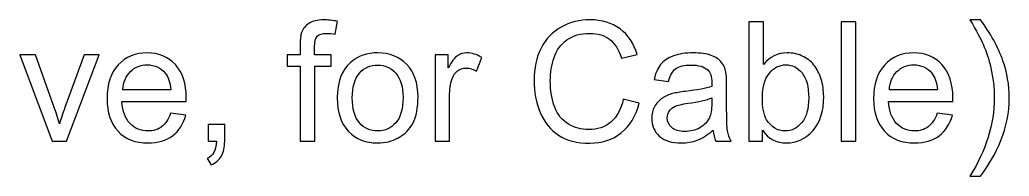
# Model space of a CAD drawing. Header units: millimetres. Extents: x 313 to 2379, y -2162 to 308.
# Drawn here: x 967.3 to 1118.6, y -15.5 to 8.4 of the extents above; entities that cross this region are included whole.
import ezdxf

# ---------------------------------------------------------------- set-up
doc = ezdxf.new("R2010")
doc.units = ezdxf.units.MM
doc.header["$MEASUREMENT"] = 0
doc.layers.add('Layer 1', color=7, linetype='Continuous')

msp = doc.modelspace()

# ---------------------------------------------------------------- linework, layer by layer
at = {"layer": 'Layer 1', "color": 250}
for points, knots in [([(1010.1729, -10.1238), (1010.1729, -10.1238), (1010.1729, 1.3316), (1010.1729, 1.3316), (1010.1729, 1.3316), (1008.1917, 1.3316), (1008.1917, 1.3316), (1008.1917, 1.3316), (1008.1917, 3.0588), (1008.1917, 3.0588), (1008.1917, 3.0588), (1010.1729, 3.0588), (1010.1729, 3.0588), (1010.1729, 3.0588), (1010.1729, 4.4558), (1010.1729, 4.4558), (1010.1729, 5.3406), (1010.2491, 5.9967), (1010.4057, 6.4243), (1010.6216, 7), (1010.9942, 7.4699), (1011.536, 7.8298), (1012.0737, 8.1896), (1012.8314, 8.3674), (1013.8051, 8.3674), (1014.4359, 8.3674), (1015.1301, 8.2912), (1015.8921, 8.143), (1015.8921, 8.143), (1015.5577, 6.1872), (1015.5577, 6.1872), (1015.092, 6.2677), (1014.656, 6.31), (1014.2411, 6.31), (1013.5638, 6.31), (1013.0854, 6.1661), (1012.8018, 5.8782), (1012.5224, 5.5903), (1012.3827, 5.0527), (1012.3827, 4.2653), (1012.3827, 4.2653), (1012.3827, 3.0588), (1012.3827, 3.0588), (1012.3827, 3.0588), (1014.9481, 3.0588), (1014.9481, 3.0588), (1014.9481, 3.0588), (1014.9481, 1.3316), (1014.9481, 1.3316), (1014.9481, 1.3316), (1012.4081, 1.3316), (1012.4081, 1.3316), (1012.4081, 1.3316), (1012.4081, -10.1238), (1012.4081, -10.1238), (1012.4081, -10.1238), (1010.1729, -10.1238), (1010.1729, -10.1238)], [0, 0, 0, 0, 0.05263158, 0.05263158, 0.05263158, 0.10526316, 0.10526316, 0.10526316, 0.15789474, 0.15789474, 0.15789474, 0.21052632, 0.21052632, 0.21052632, 0.26315789, 0.26315789, 0.26315789, 0.31578947, 0.31578947, 0.31578947, 0.36842105, 0.36842105, 0.36842105, 0.42105263, 0.42105263, 0.42105263, 0.47368421, 0.47368421, 0.47368421, 0.52631579, 0.52631579, 0.52631579, 0.57894737, 0.57894737, 0.57894737, 0.63157895, 0.63157895, 0.63157895, 0.68421053, 0.68421053, 0.68421053, 0.73684211, 0.73684211, 0.73684211, 0.78947368, 0.78947368, 0.78947368, 0.84210526, 0.84210526, 0.84210526, 0.89473684, 0.89473684, 0.89473684, 0.94736842, 0.94736842, 0.94736842, 1, 1, 1, 1]), ([(1059.5717, -3.7442), (1059.5717, -3.7442), (1061.9847, -4.3538), (1061.9847, -4.3538), (1061.4809, -6.3307), (1060.575, -7.8336), (1059.2669, -8.8707), (1057.9588, -9.9079), (1056.3586, -10.4286), (1054.4663, -10.4286), (1052.5105, -10.4286), (1050.9188, -10.0307), (1049.6911, -9.2306), (1048.4634, -8.4347), (1047.5321, -7.279), (1046.8929, -5.7677), (1046.2536, -4.2522), (1045.9319, -2.6308), (1045.9319, -0.8951), (1045.9319, 0.9972), (1046.2917, 2.6482), (1047.0156, 4.0579), (1047.7395, 5.4676), (1048.7682, 6.5386), (1050.1017, 7.271), (1051.4352, 8.0033), (1052.9042, 8.3674), (1054.5044, 8.3674), (1056.3247, 8.3674), (1057.853, 7.906), (1059.0891, 6.9789), (1060.3295, 6.0518), (1061.1931, 4.7521), (1061.6799, 3.0757), (1061.6799, 3.0757), (1059.3177, 2.5169), (1059.3177, 2.5169), (1058.8986, 3.8377), (1058.2848, 4.8029), (1057.4847, 5.4041), (1056.6846, 6.0094), (1055.677, 6.31), (1054.4621, 6.31), (1053.0693, 6.31), (1051.9009, 5.9756), (1050.9653, 5.3067), (1050.0298, 4.6378), (1049.3694, 3.7361), (1048.9926, 2.6101), (1048.6116, 1.4798), (1048.4211, 0.3156), (1048.4211, -0.8824), (1048.4211, -2.4276), (1048.6455, -3.778), (1049.0942, -4.9295), (1049.5429, -6.0852), (1050.2414, -6.9446), (1051.1897, -7.5161), (1052.138, -8.0876), (1053.1624, -8.3712), (1054.2673, -8.3712), (1055.6135, -8.3712), (1056.7481, -7.9817), (1057.6794, -7.207), (1058.6107, -6.4281), (1059.2415, -5.2766), (1059.5717, -3.7442)], [0, 0, 0, 0, 0.04545455, 0.04545455, 0.04545455, 0.09090909, 0.09090909, 0.09090909, 0.13636364, 0.13636364, 0.13636364, 0.18181818, 0.18181818, 0.18181818, 0.22727273, 0.22727273, 0.22727273, 0.27272727, 0.27272727, 0.27272727, 0.31818182, 0.31818182, 0.31818182, 0.36363636, 0.36363636, 0.36363636, 0.40909091, 0.40909091, 0.40909091, 0.45454545, 0.45454545, 0.45454545, 0.5, 0.5, 0.5, 0.54545455, 0.54545455, 0.54545455, 0.59090909, 0.59090909, 0.59090909, 0.63636364, 0.63636364, 0.63636364, 0.68181818, 0.68181818, 0.68181818, 0.72727273, 0.72727273, 0.72727273, 0.77272727, 0.77272727, 0.77272727, 0.81818182, 0.81818182, 0.81818182, 0.86363636, 0.86363636, 0.86363636, 0.90909091, 0.90909091, 0.90909091, 0.95454545, 0.95454545, 0.95454545, 1, 1, 1, 1]), ([(1080.8653, -10.1238), (1080.8653, -10.1238), (1078.7825, -10.1238), (1078.7825, -10.1238), (1078.7825, -10.1238), (1078.7825, 8.0626), (1078.7825, 8.0626), (1078.7825, 8.0626), (1081.0177, 8.0626), (1081.0177, 8.0626), (1081.0177, 8.0626), (1081.0177, 1.5729), (1081.0177, 1.5729), (1081.9617, 2.7498), (1083.164, 3.3382), (1084.6287, 3.3382), (1085.4373, 3.3382), (1086.2078, 3.1773), (1086.9317, 2.8514), (1087.6556, 2.5254), (1088.2482, 2.064), (1088.7181, 1.4755), (1089.1838, 0.8829), (1089.5521, 0.1717), (1089.8146, -0.6623), (1090.0813, -1.492), (1090.2125, -2.3853), (1090.2125, -3.3335), (1090.2125, -5.5857), (1089.6537, -7.3298), (1088.5403, -8.5575), (1087.4227, -9.7894), (1086.085, -10.4032), (1084.5229, -10.4032), (1082.9693, -10.4032), (1081.7501, -9.7555), (1080.8653, -8.4643), (1080.8653, -8.4643), (1080.8653, -10.1238), (1080.8653, -10.1238)], [0, 0, 0, 0, 0.07692308, 0.07692308, 0.07692308, 0.15384615, 0.15384615, 0.15384615, 0.23076923, 0.23076923, 0.23076923, 0.30769231, 0.30769231, 0.30769231, 0.38461538, 0.38461538, 0.38461538, 0.46153846, 0.46153846, 0.46153846, 0.53846154, 0.53846154, 0.53846154, 0.61538462, 0.61538462, 0.61538462, 0.69230769, 0.69230769, 0.69230769, 0.76923077, 0.76923077, 0.76923077, 0.84615385, 0.84615385, 0.84615385, 0.92307692, 0.92307692, 0.92307692, 1, 1, 1, 1]), ([(1092.8837, -10.1238), (1092.8837, -10.1238), (1092.8837, 8.0626), (1092.8837, 8.0626), (1092.8837, 8.0626), (1095.1189, 8.0626), (1095.1189, 8.0626), (1095.1189, 8.0626), (1095.1189, -10.1238), (1095.1189, -10.1238), (1095.1189, -10.1238), (1092.8837, -10.1238), (1092.8837, -10.1238)], [0, 0, 0, 0, 0.25, 0.25, 0.25, 0.5, 0.5, 0.5, 0.75, 0.75, 0.75, 1, 1, 1, 1]), ([(1114.1773, -15.4578), (1114.1773, -15.4578), (1112.5771, -15.4578), (1112.5771, -15.4578), (1115.0494, -11.4912), (1116.2855, -7.5203), (1116.2855, -3.5452), (1116.2855, -1.9916), (1116.1077, -0.4506), (1115.7521, 1.0776), (1115.4727, 2.318), (1115.079, 3.5075), (1114.5752, 4.6505), (1114.2535, 5.3914), (1113.5846, 6.6317), (1112.5771, 8.3674), (1112.5771, 8.3674), (1114.1773, 8.3674), (1114.1773, 8.3674), (1115.7267, 6.2931), (1116.8739, 4.2103), (1117.619, 2.119), (1118.254, 0.3198), (1118.5715, -1.564), (1118.5715, -3.5325), (1118.5715, -5.7635), (1118.1439, -7.9225), (1117.2888, -10.0053), (1116.4379, -12.0881), (1115.4007, -13.9042), (1114.1773, -15.4578)], [0, 0, 0, 0, 0.1, 0.1, 0.1, 0.2, 0.2, 0.2, 0.3, 0.3, 0.3, 0.4, 0.4, 0.4, 0.5, 0.5, 0.5, 0.6, 0.6, 0.6, 0.7, 0.7, 0.7, 0.8, 0.8, 0.8, 0.9, 0.9, 0.9, 1, 1, 1, 1]), ([(972.3015, -10.1238), (972.3015, -10.1238), (967.3273, 3.0588), (967.3273, 3.0588), (967.3273, 3.0588), (969.7191, 3.0588), (969.7191, 3.0588), (969.7191, 3.0588), (972.5385, -4.8364), (972.5385, -4.8364), (972.8433, -5.6873), (973.127, -6.572), (973.3852, -7.4907), (973.5842, -6.7964), (973.8593, -5.9624), (974.2192, -4.9845), (974.2192, -4.9845), (977.1486, 3.0588), (977.1486, 3.0588), (977.1486, 3.0588), (979.4431, 3.0588), (979.4431, 3.0588), (979.4431, 3.0588), (974.452, -10.1238), (974.452, -10.1238), (974.452, -10.1238), (972.3015, -10.1238), (972.3015, -10.1238)], [0, 0, 0, 0, 0.11111111, 0.11111111, 0.11111111, 0.22222222, 0.22222222, 0.22222222, 0.33333333, 0.33333333, 0.33333333, 0.44444444, 0.44444444, 0.44444444, 0.55555556, 0.55555556, 0.55555556, 0.66666667, 0.66666667, 0.66666667, 0.77777778, 0.77777778, 0.77777778, 0.88888889, 0.88888889, 0.88888889, 1, 1, 1, 1]), ([(990.3905, -5.8566), (990.3905, -5.8566), (992.7019, -6.1614), (992.7019, -6.1614), (992.3421, -7.5034), (991.669, -8.549), (990.6868, -9.2898), (989.7047, -10.0307), (988.4516, -10.4032), (986.9234, -10.4032), (985.0015, -10.4032), (983.4775, -9.8105), (982.3514, -8.6252), (981.2253, -7.4441), (980.6623, -5.7804), (980.6623, -3.6426), (980.6623, -1.4328), (981.2296, 0.286), (982.3683, 1.5052), (983.5071, 2.7286), (984.9845, 3.3382), (986.8006, 3.3382), (988.5575, 3.3382), (989.9926, 2.7413), (991.1059, 1.5433), (992.2193, 0.3452), (992.7781, -1.3396), (992.7781, -3.5113), (992.7781, -3.6426), (992.7739, -3.8415), (992.7654, -4.104), (992.7654, -4.104), (982.9483, -4.104), (982.9483, -4.104), (983.033, -5.5476), (983.4394, -6.6567), (984.176, -7.4229), (984.9083, -8.1892), (985.827, -8.5744), (986.9234, -8.5744), (987.7404, -8.5744), (988.4389, -8.3585), (989.0147, -7.9267), (989.5946, -7.4949), (990.0518, -6.8049), (990.3905, -5.8566)], [0, 0, 0, 0, 0.06666667, 0.06666667, 0.06666667, 0.13333333, 0.13333333, 0.13333333, 0.2, 0.2, 0.2, 0.26666667, 0.26666667, 0.26666667, 0.33333333, 0.33333333, 0.33333333, 0.4, 0.4, 0.4, 0.46666667, 0.46666667, 0.46666667, 0.53333333, 0.53333333, 0.53333333, 0.6, 0.6, 0.6, 0.66666667, 0.66666667, 0.66666667, 0.73333333, 0.73333333, 0.73333333, 0.8, 0.8, 0.8, 0.86666667, 0.86666667, 0.86666667, 0.93333333, 0.93333333, 0.93333333, 1, 1, 1, 1]), ([(1015.8583, -3.5325), (1015.8583, -1.0983), (1016.5356, 0.7051), (1017.8945, 1.8777), (1019.0248, 2.8514), (1020.4091, 3.3382), (1022.039, 3.3382), (1023.8466, 3.3382), (1025.3283, 2.7455), (1026.4797, 1.5602), (1027.627, 0.3791), (1028.2027, -1.2592), (1028.2027, -3.3462), (1028.2027, -5.0396), (1027.9487, -6.3688), (1027.4407, -7.3383), (1026.9327, -8.3077), (1026.1919, -9.0612), (1025.2182, -9.5989), (1024.2488, -10.1365), (1023.1862, -10.4032), (1022.039, -10.4032), (1020.1932, -10.4032), (1018.7031, -9.8148), (1017.5643, -8.6337), (1016.4256, -7.4526), (1015.8583, -5.7508), (1015.8583, -3.5325)], [0, 0, 0, 0, 0.11111111, 0.11111111, 0.11111111, 0.22222222, 0.22222222, 0.22222222, 0.33333333, 0.33333333, 0.33333333, 0.44444444, 0.44444444, 0.44444444, 0.55555556, 0.55555556, 0.55555556, 0.66666667, 0.66666667, 0.66666667, 0.77777778, 0.77777778, 0.77777778, 0.88888889, 0.88888889, 0.88888889, 1, 1, 1, 1]), ([(1030.7977, -10.1238), (1030.7977, -10.1238), (1030.7977, 3.0588), (1030.7977, 3.0588), (1030.7977, 3.0588), (1032.8043, 3.0588), (1032.8043, 3.0588), (1032.8043, 3.0588), (1032.8043, 1.0395), (1032.8043, 1.0395), (1033.3165, 1.9751), (1033.7907, 2.5931), (1034.2267, 2.8895), (1034.6627, 3.19), (1035.1411, 3.3382), (1035.6618, 3.3382), (1036.4153, 3.3382), (1037.1816, 3.1011), (1037.9605, 2.6312), (1037.9605, 2.6312), (1037.1646, 0.5696), (1037.1646, 0.5696), (1036.6228, 0.8744), (1036.0809, 1.0268), (1035.539, 1.0268), (1035.0522, 1.0268), (1034.6162, 0.8786), (1034.2309, 0.5865), (1033.8457, 0.2944), (1033.5705, -0.112), (1033.4054, -0.6327), (1033.1557, -1.4243), (1033.0329, -2.2921), (1033.0329, -3.2362), (1033.0329, -3.2362), (1033.0329, -10.1238), (1033.0329, -10.1238), (1033.0329, -10.1238), (1030.7977, -10.1238), (1030.7977, -10.1238)], [0, 0, 0, 0, 0.07692308, 0.07692308, 0.07692308, 0.15384615, 0.15384615, 0.15384615, 0.23076923, 0.23076923, 0.23076923, 0.30769231, 0.30769231, 0.30769231, 0.38461538, 0.38461538, 0.38461538, 0.46153846, 0.46153846, 0.46153846, 0.53846154, 0.53846154, 0.53846154, 0.61538462, 0.61538462, 0.61538462, 0.69230769, 0.69230769, 0.69230769, 0.76923077, 0.76923077, 0.76923077, 0.84615385, 0.84615385, 0.84615385, 0.92307692, 0.92307692, 0.92307692, 1, 1, 1, 1]), ([(1073.2919, -8.4728), (1072.4622, -9.1798), (1071.6621, -9.6751), (1070.8958, -9.9672), (1070.1296, -10.2593), (1069.3083, -10.4032), (1068.4278, -10.4032), (1066.98, -10.4032), (1065.8666, -10.0518), (1065.0877, -9.3449), (1064.3088, -8.6421), (1063.9193, -7.7404), (1063.9193, -6.644), (1063.9193, -6.0005), (1064.0675, -5.4121), (1064.3596, -4.8787), (1064.6559, -4.3453), (1065.0411, -3.922), (1065.5153, -3.6002), (1065.9936, -3.2785), (1066.527, -3.033), (1067.1239, -2.8679), (1067.5642, -2.7536), (1068.2288, -2.6435), (1069.1136, -2.5334), (1070.917, -2.3218), (1072.2505, -2.0635), (1073.1014, -1.7672), (1073.1099, -1.4624), (1073.1141, -1.2677), (1073.1141, -1.1872), (1073.1141, -0.2813), (1072.9024, 0.3579), (1072.4791, 0.7305), (1071.9076, 1.2342), (1071.0567, 1.484), (1069.9306, 1.484), (1068.8765, 1.484), (1068.0976, 1.2977), (1067.5981, 0.9294), (1067.0943, 0.5611), (1066.726, -0.0908), (1066.4847, -1.0306), (1066.4847, -1.0306), (1064.3003, -0.7258), (1064.3003, -0.7258), (1064.4993, 0.2098), (1064.8252, 0.9675), (1065.2824, 1.5433), (1065.7396, 2.119), (1066.4, 2.5593), (1067.2636, 2.8725), (1068.123, 3.1816), (1069.1263, 3.3382), (1070.2608, 3.3382), (1071.3869, 3.3382), (1072.3055, 3.207), (1073.0125, 2.9403), (1073.7152, 2.6736), (1074.2359, 2.3434), (1074.5661, 1.9412), (1074.8963, 1.539), (1075.1292, 1.031), (1075.2646, 0.4172), (1075.3366, 0.0362), (1075.3747, -0.6496), (1075.3747, -1.636), (1075.3747, -1.636), (1075.3747, -4.5993), (1075.3747, -4.5993), (1075.3747, -6.6694), (1075.4213, -7.9775), (1075.5144, -8.5321), (1075.6033, -9.0866), (1075.7896, -9.6158), (1076.0605, -10.1238), (1076.0605, -10.1238), (1073.7237, -10.1238), (1073.7237, -10.1238), (1073.4993, -9.6539), (1073.3554, -9.1036), (1073.2919, -8.4728)], [0, 0, 0, 0, 0.03703704, 0.03703704, 0.03703704, 0.07407407, 0.07407407, 0.07407407, 0.11111111, 0.11111111, 0.11111111, 0.14814815, 0.14814815, 0.14814815, 0.18518519, 0.18518519, 0.18518519, 0.22222222, 0.22222222, 0.22222222, 0.25925926, 0.25925926, 0.25925926, 0.2962963, 0.2962963, 0.2962963, 0.33333333, 0.33333333, 0.33333333, 0.37037037, 0.37037037, 0.37037037, 0.40740741, 0.40740741, 0.40740741, 0.44444444, 0.44444444, 0.44444444, 0.48148148, 0.48148148, 0.48148148, 0.51851852, 0.51851852, 0.51851852, 0.55555556, 0.55555556, 0.55555556, 0.59259259, 0.59259259, 0.59259259, 0.62962963, 0.62962963, 0.62962963, 0.66666667, 0.66666667, 0.66666667, 0.7037037, 0.7037037, 0.7037037, 0.74074074, 0.74074074, 0.74074074, 0.77777778, 0.77777778, 0.77777778, 0.81481481, 0.81481481, 0.81481481, 0.85185185, 0.85185185, 0.85185185, 0.88888889, 0.88888889, 0.88888889, 0.92592593, 0.92592593, 0.92592593, 0.96296296, 0.96296296, 0.96296296, 1, 1, 1, 1]), ([(1107.5691, -5.8566), (1107.5691, -5.8566), (1109.8805, -6.1614), (1109.8805, -6.1614), (1109.5207, -7.5034), (1108.8476, -8.549), (1107.8654, -9.2898), (1106.8833, -10.0307), (1105.6302, -10.4032), (1104.102, -10.4032), (1102.1801, -10.4032), (1100.6561, -9.8105), (1099.53, -8.6252), (1098.4039, -7.4441), (1097.8409, -5.7804), (1097.8409, -3.6426), (1097.8409, -1.4328), (1098.4082, 0.286), (1099.5469, 1.5052), (1100.6857, 2.7286), (1102.1631, 3.3382), (1103.9792, 3.3382), (1105.7361, 3.3382), (1107.1712, 2.7413), (1108.2845, 1.5433), (1109.3979, 0.3452), (1109.9567, -1.3396), (1109.9567, -3.5113), (1109.9567, -3.6426), (1109.9525, -3.8415), (1109.944, -4.104), (1109.944, -4.104), (1100.1269, -4.104), (1100.1269, -4.104), (1100.2116, -5.5476), (1100.618, -6.6567), (1101.3546, -7.4229), (1102.0869, -8.1892), (1103.0056, -8.5744), (1104.102, -8.5744), (1104.919, -8.5744), (1105.6175, -8.3585), (1106.1933, -7.9267), (1106.7732, -7.4949), (1107.2304, -6.8049), (1107.5691, -5.8566)], [0, 0, 0, 0, 0.06666667, 0.06666667, 0.06666667, 0.13333333, 0.13333333, 0.13333333, 0.2, 0.2, 0.2, 0.26666667, 0.26666667, 0.26666667, 0.33333333, 0.33333333, 0.33333333, 0.4, 0.4, 0.4, 0.46666667, 0.46666667, 0.46666667, 0.53333333, 0.53333333, 0.53333333, 0.6, 0.6, 0.6, 0.66666667, 0.66666667, 0.66666667, 0.73333333, 0.73333333, 0.73333333, 0.8, 0.8, 0.8, 0.86666667, 0.86666667, 0.86666667, 0.93333333, 0.93333333, 0.93333333, 1, 1, 1, 1]), ([(983.0753, -2.2752), (983.0753, -2.2752), (990.4159, -2.2752), (990.4159, -2.2752), (990.3185, -1.1661), (990.0349, -0.3363), (989.5735, 0.2182), (988.8665, 1.0776), (987.9436, 1.5094), (986.8133, 1.5094), (985.7889, 1.5094), (984.9295, 1.1665), (984.231, 0.4807), (983.5367, -0.2051), (983.1515, -1.1237), (983.0753, -2.2752)], [0, 0, 0, 0, 0.2, 0.2, 0.2, 0.4, 0.4, 0.4, 0.6, 0.6, 0.6, 0.8, 0.8, 0.8, 1, 1, 1, 1]), ([(1018.1443, -3.5367), (1018.1443, -5.2216), (1018.5126, -6.4831), (1019.2492, -7.3171), (1019.99, -8.1553), (1020.9171, -8.5744), (1022.039, -8.5744), (1023.1481, -8.5744), (1024.071, -8.1553), (1024.8118, -7.3129), (1025.5484, -6.4704), (1025.9167, -5.1877), (1025.9167, -3.4648), (1025.9167, -1.8392), (1025.5442, -0.6073), (1024.8033, 0.2267), (1024.0625, 1.0649), (1023.1396, 1.484), (1022.039, 1.484), (1020.9171, 1.484), (1019.99, 1.0691), (1019.2492, 0.2352), (1018.5126, -0.5988), (1018.1443, -1.8561), (1018.1443, -3.5367)], [0, 0, 0, 0, 0.125, 0.125, 0.125, 0.25, 0.25, 0.25, 0.375, 0.375, 0.375, 0.5, 0.5, 0.5, 0.625, 0.625, 0.625, 0.75, 0.75, 0.75, 0.875, 0.875, 0.875, 1, 1, 1, 1]), ([(1080.8399, -3.4351), (1080.8399, -5.0099), (1081.0558, -6.1487), (1081.4834, -6.8514), (1082.1861, -7.9987), (1083.1344, -8.5744), (1084.3324, -8.5744), (1085.3103, -8.5744), (1086.1527, -8.1511), (1086.8597, -7.3044), (1087.5709, -6.4577), (1087.9265, -5.1962), (1087.9265, -3.5198), (1087.9265, -1.8011), (1087.5878, -0.5353), (1086.9063, 0.2817), (1086.2247, 1.0988), (1085.3992, 1.5094), (1084.434, 1.5094), (1083.4561, 1.5094), (1082.6137, 1.0861), (1081.9067, 0.2394), (1081.1955, -0.6073), (1080.8399, -1.8307), (1080.8399, -3.4351)], [0, 0, 0, 0, 0.125, 0.125, 0.125, 0.25, 0.25, 0.25, 0.375, 0.375, 0.375, 0.5, 0.5, 0.5, 0.625, 0.625, 0.625, 0.75, 0.75, 0.75, 0.875, 0.875, 0.875, 1, 1, 1, 1]), ([(1100.2539, -2.2752), (1100.2539, -2.2752), (1107.5945, -2.2752), (1107.5945, -2.2752), (1107.4971, -1.1661), (1107.2135, -0.3363), (1106.7521, 0.2182), (1106.0451, 1.0776), (1105.1222, 1.5094), (1103.9919, 1.5094), (1102.9675, 1.5094), (1102.1081, 1.1665), (1101.4096, 0.4807), (1100.7153, -0.2051), (1100.3301, -1.1237), (1100.2539, -2.2752)], [0, 0, 0, 0, 0.2, 0.2, 0.2, 0.4, 0.4, 0.4, 0.6, 0.6, 0.6, 0.8, 0.8, 0.8, 1, 1, 1, 1]), ([(1073.1141, -3.5198), (1072.3013, -3.85), (1071.0821, -4.1294), (1069.4565, -4.358), (1068.5336, -4.4892), (1067.8817, -4.6374), (1067.5007, -4.8025), (1067.1197, -4.9676), (1066.8276, -5.2089), (1066.6202, -5.5222), (1066.4127, -5.8397), (1066.3069, -6.191), (1066.3069, -6.5805), (1066.3069, -7.1689), (1066.5313, -7.6642), (1066.9842, -8.0579), (1067.4372, -8.4516), (1068.0976, -8.6506), (1068.9654, -8.6506), (1069.8248, -8.6506), (1070.591, -8.4643), (1071.2641, -8.0876), (1071.933, -7.715), (1072.4283, -7.2028), (1072.7416, -6.5551), (1072.9829, -6.0513), (1073.1014, -5.3105), (1073.1014, -4.3326), (1073.1014, -4.3326), (1073.1141, -3.5198), (1073.1141, -3.5198)], [0, 0, 0, 0, 0.1, 0.1, 0.1, 0.2, 0.2, 0.2, 0.3, 0.3, 0.3, 0.4, 0.4, 0.4, 0.5, 0.5, 0.5, 0.6, 0.6, 0.6, 0.7, 0.7, 0.7, 0.8, 0.8, 0.8, 0.9, 0.9, 0.9, 1, 1, 1, 1]), ([(996.1097, -10.1238), (996.1097, -10.1238), (996.1097, -7.5838), (996.1097, -7.5838), (996.1097, -7.5838), (998.6497, -7.5838), (998.6497, -7.5838), (998.6497, -7.5838), (998.6497, -10.1238), (998.6497, -10.1238), (998.6497, -11.0594), (998.4846, -11.8171), (998.1502, -12.3929), (997.82, -12.9686), (997.2908, -13.4173), (996.5669, -13.7306), (996.5669, -13.7306), (995.9573, -12.7654), (995.9573, -12.7654), (996.4314, -12.558), (996.7786, -12.2532), (996.9987, -11.8552), (997.2231, -11.4531), (997.3501, -10.8773), (997.3755, -10.1238), (997.3755, -10.1238), (996.1097, -10.1238), (996.1097, -10.1238)], [0, 0, 0, 0, 0.11111111, 0.11111111, 0.11111111, 0.22222222, 0.22222222, 0.22222222, 0.33333333, 0.33333333, 0.33333333, 0.44444444, 0.44444444, 0.44444444, 0.55555556, 0.55555556, 0.55555556, 0.66666667, 0.66666667, 0.66666667, 0.77777778, 0.77777778, 0.77777778, 0.88888889, 0.88888889, 0.88888889, 1, 1, 1, 1])]:
    msp.add_open_spline(points, degree=3, knots=knots, dxfattribs=at)

doc.saveas('drawing.dxf')
